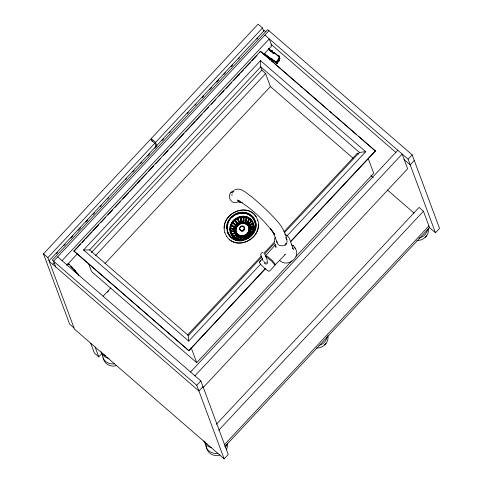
<?xml version="1.0" encoding="UTF-8"?>
<svg xmlns="http://www.w3.org/2000/svg" width="483" height="483" viewBox="0 0 483 483"><rect width="100%" height="100%" fill="white"/><g stroke="black" fill="none" stroke-linecap="round" stroke-linejoin="round"><path stroke-width="0.72" d="M246.994 223.164L243.655 222.271L243.661 222.898L243.052 222.88L243.04 222.258M243.281 238.825L243.275 238.994M278.975 56.589C280.2 57.229 279.754 59.379 278.89 60.2L279.168 60.846L278.691 61.244L277.26 60.478L276.958 60.979M266.96 261.134L267.54 262.094L267.455 263.138L266.767 263.881L265.735 264.044L264.75 263.555L264.249 262.758L264.37 261.804M243.299 218.286A4.51 0.604 -84.5 0 1 243.1 221.963L243.058 222.301L241.748 222.391L241.542 220.997M243.667 222.319L243.692 221.957A4.51 0.604 -84.5 0 0 243.909 218.304L243.269 218.34L243.879 218.358M246.384 219.777C247.211 218.558 245.581 218.141 245.817 219.608M246.052 218.57L245.696 220.091A4.655 0.912 -70.3 0 1 245.05 222.192C244.205 223.212 245.762 223.72 245.593 222.337A4.498 0.881 -70.3 0 0 246.27 220.26L246.541 219.24M224.263 228.314C223.72 212.562 247.006 202.848 256.159 216.801M226.744 228.061C226.279 214.597 246.191 206.289 254.01 218.219M227.028 228.381L227.221 226.938M229.745 229.298L230.131 226.135M230.113 229.437L230.578 226.207M235.046 230.168L235.13 229.528L234.792 229.51A4.419 1.208 3.4 0 1 231.429 228.845L231.586 228.211A4.269 1.165 3.4 0 0 234.877 228.87L235.209 228.93L235.293 228.29M234.798 229.473A4.269 1.165 3.4 0 1 231.55 228.827L231.448 228.218M233.367 229.715L233.518 228.556M233.983 229.823L234.177 228.362M234.279 229.793L234.466 228.381M234.521 231.399L235.601 227.179M234.798 231.285L235.867 227.3L237.37 225.247M235.281 228.248L235.632 229.685L235.112 229.485M235.293 229.902L235.456 228.652M235.867 230.319L236.078 228.592M239.689 228.127L239.695 229.359M244.187 228.839L244.187 227.741M249.113 228.936L248.244 232.275M252.959 228.803A4.419 1.208 3.4 0 1 250.031 229.31L249.282 229.395L249.222 230.035L249.946 229.908A4.419 1.208 3.4 0 0 252.875 229.407M249.3 229.437L249.765 228.628M249.826 230.282L249.995 229.027M249.886 230.451L250.055 229.196M251.269 230.18L251.498 228.447M251.818 232.148A4.341 1.008 19.2 0 1 249.355 231.816L248.679 231.743L249.91 229.866A4.269 1.165 3.4 0 0 252.742 229.383L253.001 228.779M253.587 226.805C253.509 233.168 248.262 238.747 241.977 239.417M253.261 229.98L253.66 227.004L253.189 223.913M253.768 226.859L253.364 229.872L252.096 232.83M253.666 229.92L254.076 226.829L253.66 223.822L252.416 221.033M258.393 224.686C258.616 238.68 240.244 248.715 229.214 239.351M274.157 241.693L274.579 238.747L275.364 237.473M241.089 239.369A4.51 0.604 -84.5 0 0 241.717 236.857L241.862 236.193L241.252 236.181L241.108 236.839A4.51 0.604 -84.5 0 1 240.48 239.351M279.645 58.334L278.999 55.78L277.876 55.69M248.304 220.157L248.552 219.62L248.932 220.091M248.552 219.62L247.912 221.009M237.739 238.862L238.385 238.868M238.361 238.88L238.548 238.699M249.023 220.006L248.153 221.782A4.582 1.117 -56.2 0 1 247.278 223.2L246.879 224.027L246.378 223.671L246.789 222.886A4.582 1.117 -56.2 0 0 247.664 221.468L248.202 220.514M278.89 60.2L278.516 59.192L279.271 57.326M245.491 222.687L245.618 222.361A4.655 0.912 -70.3 0 0 246.312 220.206M230.156 226.207L231.345 223.17L233.277 220.538L235.795 218.407M230.518 226.424L231.743 223.351M232.021 226.08L232.389 225.531L232.19 226.135A4.196 0.972 19.2 0 0 235.233 227.547L235.547 227.68M233.826 227.427L234.279 226.316M234.804 229.286L236.924 225.374M236.253 227.378L236 227.91L236.012 226.455M235.704 228.048L236.199 226.847M236.09 228.634L236.736 226.98L239.163 224.384M248.679 231.743L249.029 231.683L248.383 232.836L248.66 233.048A4.208 0.725 35.2 0 0 249.862 233.7L250.206 233.85M249.512 230.5L249.264 231.109L249.59 231.236A4.341 1.008 19.2 0 0 252.301 231.532L252.174 231.478A4.196 0.972 19.2 0 1 249.554 231.194M249.047 231.725L247.622 233.935M249.246 232.106L249.741 230.904M249.313 232.275L249.802 231.073M249.983 232.269L250.532 230.922M250.285 232.975L250.967 231.315M249.319 231.768A4.196 0.972 19.2 0 0 251.939 232.051L252.204 231.466M253.189 229.781C251.734 234.859 247.121 238.711 241.886 239.326M252.446 232.884L253.635 229.848L254.052 226.756L253.635 223.75M254.082 231.641L254.656 230.246M254.016 232.371C262.945 217.253 241.409 204.774 230.959 217.465C220.64 227.233 230.789 245.243 244.513 240.009M238.699 238.602L238.898 238.306A4.655 0.912 -70.3 0 0 239.773 236.628L240.111 236L239.544 235.831L239.2 236.459A4.655 0.912 -70.3 0 1 238.33 238.137M248.872 220.399L248.214 221.757A4.752 1.159 -56.2 0 1 247.308 223.224L247.103 223.514M232.202 193.097L234.219 190.465M250.472 221.425L250.991 221.733L250.405 222.548M250.617 221.299L249.409 222.874A4.582 1.268 -41.9 0 1 248.25 224.046L247.713 224.752L248.087 225.187L248.66 224.504A4.752 1.316 -41.9 0 0 249.862 223.297M250.991 221.733L250.653 222.192M278.546 56.589L278.733 56.282L274.531 52.641L272.931 52.387L272.068 51.645L272.581 51.101L272.104 51.729L272.961 52.472L274.531 52.641M270.202 58.503L277.212 63.116L279.947 58.6L277.049 63.508L276.554 62.168L279.476 57.338M236.984 237.075A4.752 1.159 -56.2 0 0 238.004 235.909L238.524 235.36L237.998 235.849A4.582 1.117 -56.2 0 1 237.014 236.972L235.855 237.962L235.324 237.666L235.933 237.195M235.813 237.974L236.706 237.268M250.381 221.703L249.488 222.856A4.752 1.316 -41.9 0 1 248.286 224.07L248.02 224.305L247.604 223.804M246.596 223.158L246.076 222.82L246.614 223.2L246.819 222.911A4.752 1.159 -56.2 0 0 247.725 221.443M231.925 191.866C226.31 195.12 230.729 204.255 236.724 202.498L239.411 200.699M251.939 223.581L252.343 224.015L251.299 224.945A4.498 1.322 -27.3 0 1 249.554 226.092L248.914 226.642L248.66 226.074L249.355 225.597A4.655 1.371 -27.3 0 0 251.16 224.408M252.108 223.49L251.408 224.13M252.343 224.015L251.933 224.372M231.369 223.243C234.943 216.674 244.561 213.649 250.508 218.859M233.603 220.816C230.675 223.834 229.377 228.284 230.518 232.371M231.701 223.532C234.358 218.944 239.731 216.088 245.038 216.831M236.157 225.772A4.208 0.725 35.2 0 1 234.841 224.818C233.12 223.72 232.872 222.15 234.503 224.504A4.081 0.706 35.2 0 0 236.157 225.742L236.839 226.328L237.213 225.815L236.531 225.235A4.081 0.706 35.2 0 1 234.877 223.997L234.436 223.665M234.871 225.265L235.589 224.281M235.734 225.754L236.616 224.553M236.03 226.497L236.41 225.911L236.839 226.328M236.803 225.446L237.509 224.19A4.081 0.405 50.9 0 1 236.217 222.56L235.873 222.126M236.652 226.485L237.437 225.416M239.936 227.523C240.661 226.195 242.605 225.615 243.812 226.636M243.969 229.371L242.641 230.494M247.187 233.712L248.226 232.232M247.719 233.301L248.075 232.752M248.22 233.778L249.005 232.709M248.286 233.947L249.065 232.878M248.823 234.146L249.705 232.945M249.198 234.454L249.922 233.47M250.236 235.366L252.18 232.764M250.363 235.505C253.17 232.408 254.517 228.012 253.364 223.931M252.422 232.812C248.95 239.508 239.236 242.309 233.283 237.195M251.238 235.632C261.526 225.839 250.925 208.481 237.533 214.047M253.629 232.897L251.697 235.535L248.667 238.095L245.147 239.864M250.116 222.923L250.502 222.506M428.397 228.127A10.674 10.197 -20.4 0 1 426.574 235.879L425.161 237.31M238.155 238.306L237.769 238.837M237.944 238.668L238.354 238.016A4.498 0.881 -70.3 0 0 239.194 236.398M238.511 238.837L238.922 238.191A4.498 0.881 -70.3 0 0 239.761 236.567M265.306 256.093L271.802 261.255L275.008 265.233L270.19 270.468L268.796 271.355L264.962 268.657L260.434 264.11L259.443 262.625L259.727 261.756M260.234 261.176L262.547 258.586M275.002 264.956L275.328 264.267L272.34 260.609L267.54 256.449L265.722 255.634M250.2 222.892L249.789 223.309A4.582 1.268 -41.9 0 1 248.63 224.48M259.407 262.142L260.56 260.79M249.041 219.934L248.455 219.729M74.014 327.957L69.624 324.153L43.476 253.841L150.442 139.382L154.832 143.179L156.142 146.699M152.211 141.422L151.161 138.609L258.133 24.15L262.517 27.954L263.827 31.467M57.646 256.847L200.868 380.948L228.218 454.497L224.148 458.85L74.479 329.158L47.859 257.644L154.832 143.179M156.854 145.926L155.55 142.413L262.517 27.954M49.061 260.808L264.436 30.344L265.692 31.769M56.457 253.581L57.489 252.476M63.671 245.859L65.217 244.205M70.886 238.143L72.945 235.933M78.095 230.421L80.673 227.668M85.829 222.15L87.888 219.946M93.038 214.434L94.583 212.78M100.253 206.712L101.285 205.613M107.468 198.996L108.5 197.891M125.502 179.7L126.534 178.595M132.716 171.978L134.262 170.324M140.444 163.707L141.99 162.059M147.659 155.991L149.718 153.787M154.868 148.275L156.933 146.065M162.083 140.553L163.628 138.899M169.298 132.837L170.33 131.732M187.332 113.535L188.364 112.436M195.06 105.27L196.092 104.165M202.274 97.548L203.82 95.894M209.489 89.832L211.548 87.622M216.698 82.11L218.763 79.906M223.913 74.394L225.458 72.74M231.128 66.672L232.673 65.018M238.342 58.956L239.369 57.851M256.89 39.105L257.922 38.006M268.953 30.737L53.577 261.2L55.696 266.888M52.931 264.159L53.963 263.06M62.035 260.645L269.272 38.894L271.826 45.758L263.597 54.561M265.421 268.771L188.805 350.755L73.875 250.979L260.53 51.246L375.466 151.022L290.621 241.808M73.971 251.251L80.661 244.096M82.201 242.442L84.773 239.695M85.799 238.59L91.969 231.991M93.002 230.892L98.653 224.837M100.712 222.639L105.342 217.682M107.908 214.935L112.539 209.978M115.111 207.231L120.255 201.725M122.821 198.978L128.478 192.922M130.024 191.274L136.194 184.669M137.22 183.57L140.305 180.268M141.338 179.169L146.989 173.113M148.535 171.465L153.679 165.965M155.731 163.761L160.362 158.81M163.447 155.508L168.072 150.557M170.644 147.804L176.301 141.754M177.847 140.1L184.017 133.501M185.557 131.847L195.325 121.396M196.358 120.291L202.015 114.242M204.067 112.038L208.698 107.087M211.27 104.34L215.895 99.383M218.98 96.087L224.124 90.581M226.177 88.383L231.834 82.327M233.38 80.679L240.063 73.525M241.089 72.426L243.661 69.673M244.694 68.574L250.345 62.518M251.891 60.87L257.034 55.37M259.6 52.617L260.53 51.246M66.642 265.312L77.443 253.756M270.16 49.99C270.069 50.92 269.749 48.662 268.584 48.626M260.729 264.038L188.702 341.107L83.553 249.995L260.536 60.623L365.679 151.734L286.968 235.964M270.601 51.168C270.214 51.79 270.8 50.347 269.52 50.172M271.561 50.22C269.749 52.502 272.092 48.692 272.611 51.186M269.623 58.31L269.611 57.386L269.623 58.31L267.763 56.891L267.781 55.931M272.478 52.738L272.986 52.194L271.971 51.313M272.509 52.822L272.986 52.194M72.275 268.216L72.516 267.968L70.856 266.332L72.172 267.974M83.553 249.995L89.639 249.94L260.735 66.859L260.536 60.623M91.353 252.609L261.937 70.077L260.735 66.859L359.485 152.423L365.679 151.734M95.525 255.598L265.596 73.615L261.937 70.077M104.968 263.609L270.414 86.578L265.596 73.615M103.127 296.176L110.842 287.922M107.437 292.185L108.47 291.086M90.738 343.244L94.384 353.049L98.773 356.852L101.865 353.544M187.356 335.166L261.339 255.996M263.911 253.249L274.7 241.705M283.95 231.804L357.42 153.183L358.507 154.005M188.702 341.107L188.388 335.504L261.858 256.884M264.43 254.136L274.706 243.136M284.469 232.691L359.485 152.423M188.805 350.755L265.324 268.5M290.518 241.536L375.363 150.75M88.51 263.326L91.577 271.573L196.726 362.685L291.901 260.838M296.019 256.437L373.703 173.306L368.336 158.877M190.544 372.007L397.781 150.249M194.933 375.804L402.17 154.053L407.64 168.76L202.975 387.764M224.148 458.85L196.798 385.301L200.868 380.948M412.174 154.844L439.524 228.393L435.455 232.746L408.105 159.197L412.174 154.844L267.667 29.62L52.291 260.083L196.798 385.301M202.981 386.635L198.911 390.989L49.242 261.297M414.287 160.531L410.218 164.884L403.969 159.462M216.432 424.225L419.045 207.424L423.434 211.222L429.52 227.602L224.855 446.6M218.763 430.226L423.434 211.222M224.233 444.934L428.904 225.935M426.525 235.849L424.635 237.871A10.644 10.167 -20.4 0 1 416.865 240.437M236.537 234.69A4.582 1.268 -41.9 0 1 235.269 235.571C234.653 236.489 232.432 236.139 234.14 235.535M233.748 236.296L233.518 235.746M252.917 226.038L252.742 226.086A4.353 1.274 -12.2 0 1 249.91 227.348L249.222 227.71L249.3 228.296L249.693 228.048M249.3 228.296L250.031 227.964A4.51 1.322 -12.2 0 0 252.959 226.666L252.82 226.672A4.353 1.274 -12.2 0 1 249.989 227.928M236.175 237.062L236.495 236.761A4.752 1.159 -56.2 0 0 237.515 235.595L238.034 235.052L238.542 235.402M251.818 223.816L251.063 224.414A4.498 1.322 -27.3 0 1 249.319 225.567M277.55 60.393L278.22 61.311L277.846 60.303L278.703 60.007L278.516 59.192M231.749 217.471L233.235 216.215M233.518 220.797C238.385 215.49 248.226 214.79 252.241 221.449M235.668 221.806C234.72 221.256 236.64 220.514 235.402 221.419L235.927 222.174M236.422 223.388L237.37 222.591M237.201 224.903L237.721 224.462L238.047 224.927M237.497 224.891L238.644 223.919M237.884 224.818L238.904 223.955M237.944 224.987L238.964 224.124M237.811 225.585L240.763 223.581L242.496 223.231M240.522 227.161L241.506 226.509M240.769 235.982L244.217 235.674L247.175 233.669M246.62 234.786L246.867 234.152L248.286 233.555A4.208 0.725 35.2 0 0 249.488 234.213L249.832 234.364M246.807 235.173L247.827 234.309M246.873 235.342L247.894 234.478M247.236 235.716L248.383 234.75M247.423 236.145L248.365 235.348M250.297 235.336C247.338 238.354 243.076 240.045 238.844 239.465M247.906 237.576L249.868 235.915M250.49 235.45L247.972 237.576L245.038 239.055M248.552 237.95L250.037 236.694M251.752 224.637L251.395 224.933A4.655 1.371 -27.3 0 1 249.59 226.122L249.264 226.249L249.53 226.847M230.765 192.832L233.186 190.845M236.416 234.05L236.157 234.315A4.752 1.316 -41.9 0 1 234.847 235.221M236.809 234.527L237.201 234.327L236.537 234.75A4.752 1.316 -41.9 0 1 235.221 235.662L234.104 236.205M324.654 344.856L326.019 343.395L324.129 345.417A10.644 10.167 -20.4 0 1 316.359 347.983M265.27 55.436L263.899 53.981M73.754 269.653L73.984 269.906M75.728 271.476L74.153 269.804M252.82 228.779L252.851 228.761A4.269 1.165 3.4 0 1 249.995 229.268L249.693 229.304M232.764 234.007C231.955 234.605 231.931 232.709 232.432 234.032M234.442 235.45L234.895 235.136A4.582 1.268 -41.9 0 0 236.163 234.255M235.372 214.802L237.105 213.933M235.976 218.721L238.837 217.284M237.805 219.801L238.306 219.354L238.542 219.904M238.354 219.469L237.733 219.638M238.391 221.92L239.483 221.365M241.748 222.391L241.874 223.001L241.265 223.14L241.138 222.53L239.882 222.983L240.123 223.551L239.556 223.84L239.314 223.267L238.711 223.569L238.191 224.009L238.517 224.468M240.504 222.717L239.9 223.025L239.544 222.216M240.123 223.551L239.556 223.84M245.799 234.829L242.484 236.024M247.984 236.229L247.731 235.982A4.208 0.417 50.9 0 1 246.819 235.016L246.602 234.744L245.497 235.523L245.358 235.239L243.655 236.223L243.716 236.579M244.307 236.072L244.911 235.77L245.249 236.531M246.082 235.179L245.479 235.481L245.624 235.807M244.513 236.501L246.3 235.601M245.159 236.507L246.221 235.97M245.304 237.37L246.402 236.821M234.503 235.354L233.374 235.861M232.081 233.585L233.247 233.41A4.655 1.371 -27.3 0 0 235.233 232.697L236 232.438L236.253 233.005L235.469 233.223A4.655 1.371 -27.3 0 1 233.482 233.941L233.054 234.032M284.674 254.674L285.375 254.372L275.232 264.835M237.219 234.37L236.018 233.591M235.324 237.666L236.525 236.664A4.582 1.117 -56.2 0 0 237.509 235.535M234.798 230.808A4.353 1.274 -12.2 0 1 231.544 230.94L231.629 231.52A4.353 1.274 -12.2 0 0 234.877 231.387L235.71 231.405L234.871 231.435A4.51 1.322 -12.2 0 1 231.508 231.574M231.448 231.556L231.55 230.94M240.329 201.834L238.747 202.28L238.125 201.628M234.75 189.686C241.355 187.048 247.079 193.828 251.981 197.004C261.357 204.991 270.522 213.323 278.534 222.705C283.177 227.783 294.63 249.445 279.216 245.292A5.44 5.192 -20.1 0 1 277.103 242.557L273.698 233.404L270.42 228.513L274.374 234.001C264.406 220.592 251.981 208.457 237.473 200.071L238.614 200.53M238.759 217.006L241.905 216.281L245.056 216.366L247.99 217.247M241.065 218.437L240.468 218.702L241.089 218.618M240.625 220.954L241.802 220.689M240.836 221.715L241.947 221.456M240.649 222.911L242.086 222.585M240.685 223.055L241.959 222.766M240.745 223.231L242.025 222.935M241.766 236.531L243.674 236.265M242.605 236.936L243.879 236.646M242.846 236.996L243.993 236.736M242.665 237.105L243.939 236.815M242.913 237.165L244.054 236.905M242.502 237.702L243.939 237.376M243.07 237.902L244.187 237.648M242.985 238.053L244.163 237.781M243.027 238.288L244.229 238.016M245.044 239.013L241.886 239.773L238.735 239.689M263.042 252.585L261.756 252.844L260.88 253.786L260.748 255.048L263.253 261.297M265.107 262.903L266.375 262.649M232.661 234.092L233.555 233.863A4.498 1.322 -27.3 0 0 235.469 233.168M235.547 232.546L236.018 232.48M250.852 233.989L250.405 233.881M250.478 234.503L250.031 234.394M241.385 212.798L243.607 212.852M241.88 216.662L244.911 216.74L247.9 217.688M242.979 220.568L244.156 220.598M242.496 221.6L243.933 221.637M242.599 222.621L243.873 222.651M242.659 222.79L243.939 222.826M242.478 223.188L245.811 223.75L247.187 224.631M241.271 236.223L241.88 236.235M240.492 236.459L241.095 236.779A4.353 0.586 -84.5 0 1 240.486 239.2M242.4 236.507L241.705 236.797A4.353 0.586 -84.5 0 1 241.095 239.218C238.68 239.882 235.662 238.391 233.609 236.845M241.156 236.519L239.888 236.278M240.691 236.887L241.965 236.918M240.751 237.056L242.025 237.087M240.631 238.143L241.808 238.173M240.751 239.496C237.153 239.665 233.645 237.823 231.641 234.847M240.751 239.683C236.109 239.924 231.713 236.652 230.457 232.196M232.021 233.585L233.319 233.337A4.498 1.322 -27.3 0 0 235.233 232.643M242.388 202.606L240.003 202.28L239.157 201.477M235.112 230.741L235.613 230.783L235.71 231.405M268.5 49.067L273.607 53.486L275.346 53.758L279.512 57.423L276.771 61.939L277.212 63.116M268.53 49.145L273.638 53.571L275.346 53.758M250.967 234.08L250.116 233.772A4.081 0.706 35.2 0 1 248.63 232.993M231.429 230.989L231.363 230.977A4.51 1.322 -12.2 0 0 234.792 230.85L235.028 230.119M250.381 234.551L249.741 234.285A4.081 0.706 35.2 0 1 248.256 233.506M245.781 213.1L248.546 213.927L250.919 215.448M245.992 218.69L246.565 218.865M244.301 222.289L246.964 223.08L248.715 224.269M244.513 222.669L245.702 223.025M236.078 231.918L237.811 234.666L240.782 236.024M239.333 236.151L238.197 235.595L238.729 235.97M238.904 236.35L240.093 236.706M238.342 237.044L239.683 237.449M238.391 237.63L239.49 237.962M239.007 239.163C222.271 235.644 233.76 211.463 247.658 218.044C260.826 224.541 248.153 244.543 236.036 238.403M234.919 239.61L236.996 240.232M235.782 227.107L235.469 226.968A4.196 0.972 19.2 0 1 232.432 225.561L232.257 225.501M263.966 53.432L265.722 54.977L264.449 54.108M235.529 227.638L236.018 227.952M284.68 234.158L287.355 235.698L289.226 238.095L293.429 249.397L292.306 247.96M291.551 244.851L293.272 245.841M279.657 260.415C287.862 268.439 302.316 256.34 294.479 247.393M247.731 217.585L250.357 219.264M246.946 221.268L248.202 222.077M246.656 222.252L247.803 222.995M247.085 223.466L248.787 224.462M246.807 223.351L249.741 225.893L250.816 229.66M246.294 223.206L248.606 225.096M246.36 223.375L248.57 224.698M245.799 223.707L248.238 225.857M243.166 226.551L243.969 227.251M240.522 230.162L240.975 230.451M239.17 235.505L236.742 233.398M237.189 234.949L237.708 235.281L236.791 234.484M237.376 235.372L238.397 236.024M237.437 235.541L238.457 236.193M236.622 235.939L237.769 236.676M235.958 236.259L237.841 237.467M235.408 237.527L235.897 237.841M236.109 238.602C232.498 236.905 230.252 233.126 230.18 229.177M235.831 238.886L233.307 237.268L231.345 234.949M231.858 237.877L233.639 239.019M248.304 236.465L248.558 236.682L248.129 236.32M276.554 62.168L268.5 56.801L264.503 53.504M269.375 57.634L267.51 56.221L267.763 56.891M277.049 63.508L269.001 58.147L265.572 55.322M272.213 59.125L272.804 59.548L272.291 59.035M268.029 56.608L269.864 58.057M234.816 223.979L235.215 224.305A4.208 0.725 35.2 0 0 236.531 225.265M75.614 271.633L74.376 270.389M271.404 58.98L271.869 59.379M264.889 35.09L408.105 159.197M270.981 44.225L396.012 152.568M272.001 51.391L273.022 52.279M268.614 48.711L270.19 50.075M260.633 51.518L270.299 59.892M271.434 60.876L273.704 62.844M274.845 63.828L299.291 85.014M300.426 85.998L302.696 87.966M303.837 88.95L327.709 109.641M329.418 111.12L331.694 113.088M332.829 114.079L356.702 134.763M358.41 136.242L375.466 151.022M270.414 86.578L352.995 158.134M370.956 175.721L373.226 177.69M387.426 189.994L414.13 213.136M429.2 227.318L435.455 232.746M151.161 138.609L155.55 142.413M89.639 249.94L188.388 335.504M73.875 250.979L188.708 350.483M43.476 253.841L47.859 257.644M248.691 236.018L248.401 235.716A4.081 0.405 50.9 0 1 247.284 234.545L247.091 234.327M248.202 236.429L247.912 236.133A4.081 0.405 50.9 0 1 246.795 234.961M234.098 223.357L234.515 223.689M67.97 263.483L71.798 266.966L78.18 274.109L78.681 275.455M68.538 263.519L69.54 264.581L68.296 263.682M248.473 235.819L248.22 235.571A4.208 0.417 50.9 0 1 247.308 234.605L247.103 234.37M233.796 223.068L234.183 223.394M68.169 263.911L68.616 264.346M74.141 269.816L75.426 271.325M75.161 271.295L76.99 273.372M252.422 216.885L253.792 218.473M250.484 218.787L252.446 221.105M250.158 219.137L252.017 221.299L253.261 224.112M252.09 221.498C245.056 210.787 227.034 220.489 230.651 232.275M250.496 221.383L250.87 221.818M248.83 222.482L249.796 223.599M248.377 223.363L249.258 224.384M248.685 224.184L250.84 227.571M248.993 225.187L249.844 226.171M248.793 225.205L248.377 224.698L248.087 225.187M244.205 227.095C242.665 224.221 238.095 227.318 239.936 229.914C241.675 232.504 245.913 229.443 244.144 226.925M239.876 229.739C241.355 231.997 245.153 229.956 244.392 227.475M236.199 234.007L236.984 234.913M236.259 234.177L237.044 235.088M235.299 234.406L237.141 236.531M231.749 234.69L233.808 236.972M229.896 235.915L228.127 232.939M226.497 236.199C236.634 252.156 263.38 237.769 257.807 220.459M293.109 245.406L295.524 248.504M236.658 222.12L236.978 222.536A4.208 0.417 50.9 0 0 237.998 223.804M236.169 222.53L236.489 222.947A4.208 0.417 50.9 0 0 237.509 224.215M236.416 221.757L235.849 220.979M236.09 221.335L236.706 222.15A4.081 0.405 50.9 0 0 237.998 223.774L238.21 224.052L239.333 223.309L238.125 220.55M246.559 237.805L246.39 237.467M286.395 238.674L286.878 239.616M273.354 232.734L274.416 234.829L273.698 233.404M245.823 237.757L245.974 238.083M246.27 237.213L246.445 237.588M245.877 237.877L245.563 237.195M246.131 236.911L246.318 237.328M245.75 237.612L245.4 236.845M245.968 236.561L246.173 237.014M245.793 236.169L246.004 236.652M245.219 236.459L245.436 236.936M245.599 235.746L245.823 236.247M257.868 220.622C251.154 199.564 218.829 212.943 224.849 232.54M254.076 219.113L255.223 221.673M252.18 221.28L253.424 224.1M251.963 223.544L252.198 224.07M249.699 224.897L250.254 226.135M248.999 225.549L249.494 226.648M248.775 225.163L249.041 225.76M248.226 225.815L249.131 228.978M244.102 228.537C245.455 230.681 241.482 232.758 240.679 230.258M239.954 229.268L240.178 229.757M235.281 231.943L236.03 233.633M235.336 233.863L235.976 235.336M234.466 232.552L235.022 233.79M231.973 234.841C223.019 219.596 252.174 208.155 253.521 227.064M230.131 232.232L231.375 235.022M228.079 233.15L228.93 235.052M227.185 231.514C233.029 249.288 260.319 237.956 255.41 221.329M224.788 232.383L226.557 236.356M239.544 222.222L239.103 221.22M238.892 220.731L239.121 221.244M238.916 220.779L238.505 219.831M237.938 220.115L238.155 220.616M237.763 219.711L237.974 220.194M264.932 254.221L267.365 260.476M278.999 55.78L279.693 57.815M279.259 57.966L279.639 58.974M278.763 59.578L279.138 60.586M278.649 60.055L279.023 61.063M268.965 57.809L269.749 59.928M274.942 244.585L275.992 247.411L275.6 244.549L265.511 255.767M191.105 347.567L196.726 362.685M72.516 267.968L72.764 268.639M95.127 347.048L98.773 356.852M241.083 218.515L241.18 219.034M240.474 218.654L240.57 219.173M241.174 218.944L241.355 219.976M240.564 219.089L240.655 219.626M241.265 219.421L241.446 220.489M240.655 219.56L240.745 220.115M240.745 220.061L241.023 221.691M241.452 220.453L241.536 221.015M276.922 241.446L277.103 242.557M241.011 221.691L241.15 222.572M252.766 226.062L252.851 226.642M251.269 226.756L251.426 227.879M250.532 226.75L250.719 228.121M249.741 227.203L249.91 228.417M249.512 226.805L249.614 227.469L249.946 227.384A4.51 1.322 -12.2 0 0 252.881 226.08M249.681 228.006L249.777 228.67M235.849 230.276L236.096 231.961M235.209 230.53L235.378 231.743M235.197 231.327L235.293 231.985M234.183 230.494L234.37 231.864M233.367 230.856L233.518 231.979M229.715 229.226L230.156 232.305M227.264 229.534L227.457 230.952M227.221 229.781L227.415 231.182M243.046 236.362L243.106 236.718M243.698 236.513L243.776 237.068M243.088 236.652L243.166 237.207M243.752 236.984L243.824 237.515M243.142 237.129L243.257 238.065M243.806 237.425L243.867 237.926M243.191 237.564L243.287 238.421M243.843 237.817L243.909 239.019L243.873 238.161M243.263 238.3L243.305 238.723M243.903 218.225L243.879 218.413A4.353 0.586 -84.5 0 1 243.692 221.957M243.293 218.213L243.269 218.394A4.353 0.586 -84.5 0 1 243.082 221.939M243.275 238.59L243.311 238.964M231.973 194.196L231.979 195.331M285.447 237.57A5.44 5.192 -20.2 0 1 285.954 238.083M235.463 227.01A4.341 1.008 19.2 0 1 232.317 225.543M235.227 227.584A4.341 1.008 19.2 0 1 232.081 226.122M234.871 228.912A4.419 1.208 3.4 0 1 231.508 228.248M245.696 220.091A4.498 0.881 -70.3 0 1 245.026 222.168M327.891 335.673A10.674 10.197 -20.4 0 1 326.067 343.425M327.069 336.886A10.674 10.197 -20.4 0 1 319.015 345.508M427.582 229.334A10.674 10.197 -20.4 0 1 418.846 238.113M227.384 443.225A10.674 10.197 -20.4 0 1 226.292 449.8M226.563 444.432A10.674 10.197 -20.4 0 1 225.47 447.65M217.827 453.205A10.674 10.197 -20.4 0 1 205.462 443.865M219.97 454.986A10.644 10.167 -20.4 0 1 206.229 446.008M211.632 447.675A10.674 10.197 -20.4 0 1 203.88 440.961M207.074 444.016A10.674 10.197 -20.4 0 1 204.243 441.208M116.753 365.54A10.644 10.167 -20.4 0 1 103.151 357.897M114.604 363.765A10.674 10.197 -20.4 0 1 102.245 354.425M109.092 358.344A10.674 10.197 -20.4 0 1 101.152 352.747M105.65 355.512A10.674 10.197 -20.4 0 1 101.019 351.763M227.819 224.444C223.249 243.009 251.353 245.286 254.897 228.719C259.468 210.153 231.363 207.871 227.819 224.444M236.29 228.622C234.02 236.936 247.399 238.324 248.787 230.596C251.051 222.283 237.672 220.894 236.29 228.622M285.121 244.452C286.093 244.947 286.516 242.098 285.121 244.452M271.054 58.878L272.66 60.526L273.058 60.677L271.011 58.896L273.251 60.472L271.054 58.878"/></g></svg>
